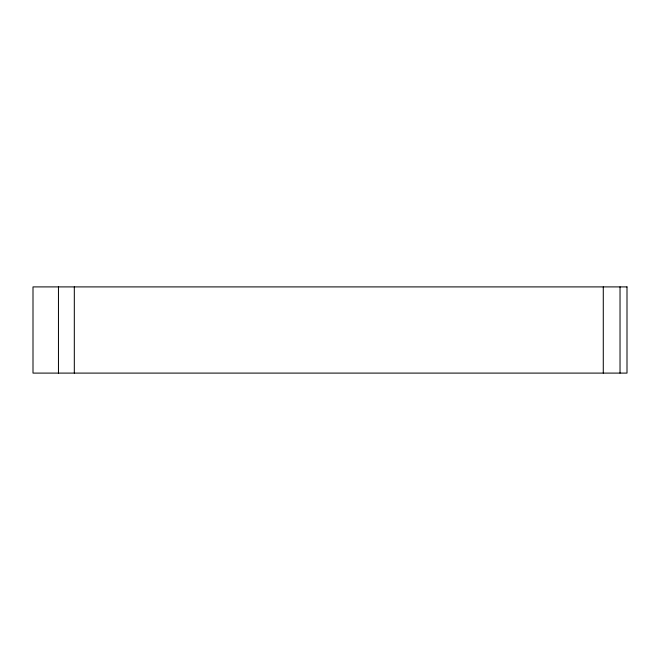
<?xml version="1.0" encoding="UTF-8"?>
<svg xmlns="http://www.w3.org/2000/svg" width="660" height="660" viewBox="0 0 660 660"><rect width="100%" height="100%" fill="white"/><g stroke="black" fill="none" stroke-linecap="round" stroke-linejoin="round"><path stroke-width="0.99" d="M620.029 286.902L620.029 373.098M603.281 286.902L603.281 373.098M74.316 286.902L74.316 373.098M58.459 286.902L58.459 373.098M627 286.902L33 286.902L33 373.098L627 373.098L627 286.902"/></g></svg>
